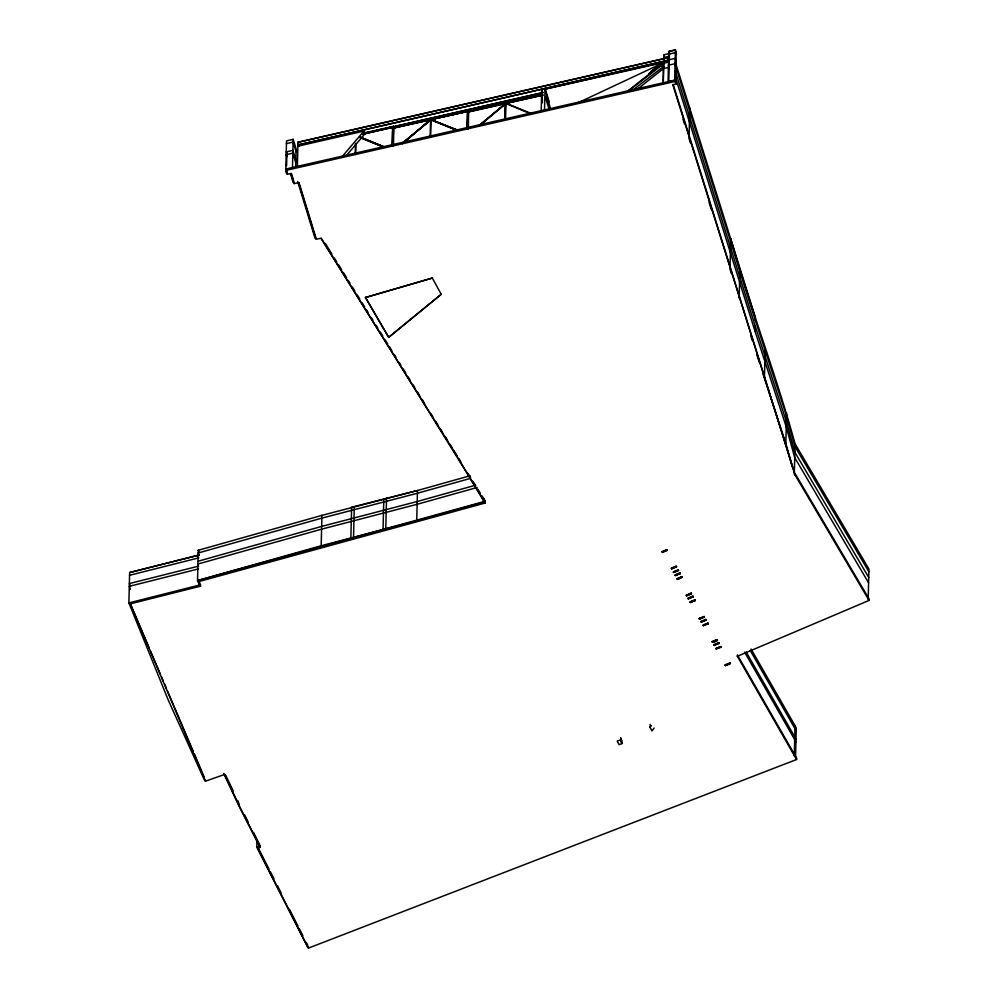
<?xml version="1.0" encoding="UTF-8"?>
<svg xmlns="http://www.w3.org/2000/svg" width="998" height="998" viewBox="0 0 998 998"><rect width="100%" height="100%" fill="white"/><g stroke="black" fill="none" stroke-linecap="round" stroke-linejoin="round"><path stroke-width="1.5" d="M204.503 780.162L168.375 700.346L128.892 602.917L129.628 572.528L198.876 555.1L129.628 572.578M796.566 759.515L737.36 656.31L737.385 654.925L796.604 758.131L796.566 759.515L308.457 948.1L257.696 848.238L260.328 847.252L239.083 805.473L224.6 774.473L205.401 781.222L129.815 602.592L149.338 648.338M199.637 585.102L197.529 580.611L198.278 550.235L199.326 552.518M198.427 581.672L198.465 580.287L485.34 501.233L485.09 503.042L198.427 581.672L200.536 586.163L129.79 603.977M200.536 586.163L200.573 584.778L128.892 602.917M205.401 781.222L205.438 779.837M237.774 801.818L237.811 800.433M307.559 947.04L256.798 847.177L256.985 839.592M257.696 848.238L257.733 846.853M260.328 847.252L260.353 845.867L256.798 847.177M485.315 502.618L321.144 238.16L315.954 239.333L298.589 182.609L294.136 183.595L290.967 173.465L287.312 174.301L286.102 168.961L675.609 79.952L676.37 83.894L672.789 84.705L795.219 475.285L869.083 600.409L737.36 656.31M286.601 165.656L286.937 152.008M287.312 174.301L286.102 168.961M292.464 168.175L293.163 139.308L286.513 140.88L285.777 171.219L286.414 173.24M294.136 183.595L294.173 182.21M295.658 167.165L296.107 148.914L293.163 139.308M297.354 167.227L297.866 146.182L363.933 131.087L364.831 133.957L346.007 156.012M669.271 59.942L297.903 144.984L669.271 60.117M298.514 144.386L298.477 146.344L297.965 142.203L669.346 57.348M308.457 948.1L308.494 946.715M321.181 545.744L321.93 515.367L417.476 490.48L416.74 520.869L321.181 545.744L197.529 580.611M355.226 154.478L355.438 143.537M355.75 154.353L355.962 143.413M350.884 537.697L351.62 507.308M353.541 536.974L354.278 506.585L417.476 490.529L469.958 475.796M365.455 297.529L432.346 278.043L441.216 294.298L388.709 337.386L365.455 297.529L432.346 278.043M392.152 145.197L392.601 126.971L363.983 133.433M383.057 529.165L383.793 498.788M392.326 145.783L392.701 130.576M392.713 142.826L392.925 133.919M392.725 145.82L393.075 133.595M393 145.596L393.474 126.297L363.272 133.121M393.249 145.758L393.474 126.297M388.709 337.386L365.455 297.404M393.462 144.81L393.686 127.519L467.65 111.427L393.873 128.093M385.777 528.503L386.513 498.127M430.138 136.813L430.562 119.772M430.662 136.689L431.086 119.648M441.216 294.298L388.721 337.262M467.064 127.557L467.476 110.853M467.289 128.929L467.575 114.458M467.551 128.193L467.775 119.286M467.7 128.318L467.875 118.862M467.937 128.879L468.349 110.167L363.347 133.969M468.149 128.73L468.349 110.167M468.336 128.692L468.573 111.402L542.351 94.723L542.176 102.32M418.237 520.445L484.217 501.982L484.292 498.95M484.991 502.693L485.016 501.308M485.09 503.042L485.128 501.657M505.013 118.887L505.387 103.48L505.063 119.136M505.587 119.024L505.961 103.53M541.19 111.527L541.727 89.259L542.45 91.554M542.351 102.894L542.425 99.862M544.496 110.778L545.045 88.51L549.187 101.746M621.966 743.572L620.082 740.005L617.213 741.127L619.097 744.695L621.966 743.572L622.041 740.628M663.096 83.645L663.969 55.327M663.346 81.25L663.595 63.223L669.234 61.938L668.573 59.868L675.209 58.346L676.008 60.903M654.089 728.066L651.968 730.935L650.072 727.367L650.147 724.336M668.785 51.409L668.061 81.861L674.673 80.289L675.409 49.9L668.81 51.522L675.409 49.9L676.22 52.532M668.785 81.574L669.521 51.235M667.038 549.586L662.086 551.62M667.375 550.197L662.323 552.031M675.484 82.871L676.207 52.445M667.375 550.484L667.151 549.786L662.086 551.906M676.232 566.103L671.292 568.136M676.582 566.714L671.517 568.548M678.39 569.958L673.326 571.792M678.503 570.17L673.55 572.203M679.987 572.84L675.047 574.885M680.337 573.451L675.272 575.285M676.569 567.001L676.345 566.303L671.392 568.623M677.081 578.528L677.417 579.426L682.37 577.106M689.057 136.951L689.755 108.121M680.324 573.738L680.1 573.052L675.147 575.372M682.021 576.782L677.068 578.815L682.021 576.495M682.358 577.393L682.133 576.694M686.287 595.045L686.612 595.943L691.452 593.423M692.949 596.105L688.009 598.139M693.286 596.717L688.233 598.551M694.982 599.761L690.042 601.794M695.319 600.372L690.267 602.206M691.215 593.299L686.275 595.332L691.227 593.012M693.286 597.004L693.061 596.305M695.319 600.646L695.095 599.96M704.301 616.477L699.236 618.311M704.413 616.677L699.573 619.209L699.349 618.511M705.91 619.371L700.958 621.405M706.247 619.983L701.195 621.804M707.944 623.014L702.991 625.047M708.281 623.625L703.228 625.459M706.247 620.257L706.023 619.571M708.281 623.912L708.056 623.226M717.138 639.531L712.198 641.564M712.185 641.851C721.878 636.699 715.591 643.361 712.31 641.776M718.859 642.625L713.919 644.658M719.209 643.236L714.144 645.07M721.018 646.479L715.953 648.313M721.13 646.692L716.177 648.725M719.196 643.523L718.984 642.837M730.025 267.489L730.736 238.672C750.284 307.671 776.157 374.724 795.069 443.885M730.099 662.797L725.159 664.83M730.324 663.208L725.484 665.728L725.272 665.03M739.156 298.115L739.568 281.436M739.643 278.405L739.867 269.298M868.584 582.782L794.732 457.658L786.237 426.87L755.012 331.236L755.137 325.872L675.122 70.646M868.859 571.729L794.994 446.605L786.499 415.829L755.274 320.183L755.349 317.426L675.334 62.188M765.167 347.978L764.418 378.367L763.021 373.988M792.3 466.902L785.825 443.449L786.574 413.06M794.321 474.225L795.069 443.848L868.921 569.01L868.185 599.349M795.219 475.285L673.288 84.818M794.283 756.022L795.019 725.646L796.267 728.066L795.556 756.883M869.083 600.409L869.108 599.025L795.256 473.9M650.072 727.367L651.494 725.459M342.127 156.624L363.933 131.087M402.132 143.313L430.699 119.648L402.581 143.587M402.194 143.487L430.749 119.822M402.518 143.413L430.699 119.648M479.364 125.212L506.111 103.218L479.414 125.386M479.801 125.486L505.574 103.53M627.168 91.567L663.795 62.562L663.645 61.402M658.044 66.205L650.671 71.844L663.633 62.013L545.02 89.121L550.597 109.181M627.929 91.205L663.77 63.772M632.869 90.02L663.707 66.417M637.685 88.997L663.47 68.588L669.097 67.303L668.448 65.219L675.072 63.71L675.871 66.267M648.8 73.69L663.795 62.562L545.02 89.121M457.87 130.202L430.837 119.623L457.932 130.376M577.293 103.131L663.795 62.562M667.25 550.272L662.423 552.518M676.457 566.789L671.629 569.035M678.266 570.045L673.438 572.278M673.55 572.478L678.603 570.656M680.212 573.538L675.384 575.771M682.245 577.193L677.417 579.426M686.499 595.744L691.564 593.91M692.936 596.392L688.109 598.625M693.173 596.792L688.333 599.037M694.982 600.035L690.142 602.281M695.207 600.447L690.366 602.692M699.236 618.598L704.176 616.552M699.461 618.997L704.513 617.163M705.898 619.646L701.07 621.891M706.122 620.057L701.295 622.29M707.931 623.301L703.103 625.546M703.216 625.746L708.156 623.713M712.422 642.263L717.475 640.429M718.859 642.912L714.032 645.145M719.084 643.323L714.256 645.556M720.893 646.567L716.065 648.8M716.177 648.999L721.23 647.178M725.147 665.117L730.212 663.283M725.371 665.516L730.436 663.695M198.278 550.272L321.93 515.367M198.003 561.275L321.655 526.408L417.214 501.52L475.697 485.153M197.941 564.045L321.581 529.177L417.139 504.289L477.119 487.498M469.896 478.553L417.414 493.249L321.855 518.124L198.203 552.992L199.263 555.237M351.62 507.358L354.278 506.635M129.565 575.297L198.814 557.857M198.614 566.14L129.366 583.568L130.526 586.437M198.54 568.91L129.291 586.337L130.451 589.207M286.451 143.6L293.1 142.065L296.032 151.684M663.807 54.815L669.433 53.493M668.722 54.179L675.347 52.657L676.145 55.214M663.732 57.535L669.371 56.25M297.965 142.377L669.334 57.522M364.17 133.358L543.024 92.477M658.231 66.155L662.772 65.12M364.158 133.532L543.024 92.652M656.709 66.679L662.772 65.294M286.064 170.346L675.571 81.337L676.37 83.894M362.124 134.431L393.175 127.233M393.075 127.981L541.714 94.398M393.474 127.969L468.062 111.115M467.95 111.863L542.937 94.985M468.411 112.013L542.987 95.159M506.111 103.218L531.348 113.51M505.712 103.493L531.011 113.959M430.837 119.623L457.471 130.488M430.887 119.785L456.123 130.089M360.552 137.175L385.802 147.467M360.615 137.35L384.455 147.068M360.153 137.45L383.993 147.18M360.216 137.624L384.055 147.355M457.196 456.573L321.069 238.435M325.273 243.387L331.847 253.966M334.305 257.933L336.763 261.9M338.409 264.545L341.69 269.834M343.337 272.479L346.618 277.768M348.265 280.413L349.899 283.058M352.369 287.025L354.826 290.992M357.284 294.959L359.754 298.926M362.212 302.893L364.682 306.86M366.316 309.505L367.963 312.149M371.244 317.439L372.89 320.084M376.171 325.373L377.805 328.018M380.275 331.985L382.733 335.952M385.203 339.919L387.661 343.886M389.307 346.531L391.765 350.498M394.222 354.465L395.869 357.109M399.15 362.386L400.797 365.031M403.254 368.998L405.724 372.965M408.182 376.932L409.829 379.577M413.11 384.866L414.744 387.511M417.214 391.478L419.671 395.445M422.142 399.412L424.599 403.379M431.161 413.958L432.808 416.603M436.089 421.892L437.735 424.537M440.193 428.504L442.663 432.471M445.12 436.438L447.578 440.405M450.048 444.372L452.506 448.339M454.152 450.984L457.433 456.273M459.08 458.918L460.714 461.563M468.099 473.464L470.569 477.431M473.027 481.398L475.497 485.365M477.955 489.332L480.412 493.299M482.059 495.944L485.34 501.233M457.995 457.895L484.217 501.982M868.722 577.418L794.857 452.294L786.362 421.505L755.137 325.872M751.082 649.062L795.019 725.696M750.234 650.471L796.204 730.785M746.18 652.031L795.992 739.056M744.57 652.118L795.93 741.826M620.694 737.971L621.28 738.982M620.569 737.984L621.43 739.493M244.597 814.879L248.028 821.616M253.504 832.394L259.667 844.52M259.43 846.192L238.185 804.425L223.702 773.413M258.432 848.25L269.011 869.046M270.421 871.828L273.951 878.764M277.469 885.688L280.999 892.624M289.457 909.265L297.915 925.919M299.325 928.689L302.856 935.625M306.374 942.561L307.783 945.331M225.298 774.448L233.195 790.865M198.465 580.287L200.049 583.655M298.589 144.373L299.038 145.82M150.548 651.195L160.304 674.062M161.526 676.918L163.36 681.21M164.583 684.067L166.404 688.358M167.627 691.215L193.238 751.245M194.46 754.101L204.216 776.98M238.248 801.656L239.121 804.101M298.327 146.157L297.903 144.81M764.905 379.839L785.825 443.449M750.833 336.089L752.243 340.455M756.921 355.039L759.266 362.324M286.888 153.904L286.251 151.883L292.901 150.349L295.832 159.954M286.825 156.674L286.189 154.653L292.826 153.118L295.77 162.736M675.272 64.957L755.274 320.183M674.997 75.998L755.012 331.236M682.981 119.211L684.379 123.665M689.019 138.46L690.416 142.914M709.042 202.257L711.362 209.667M549.96 108.957L546.018 96.369L545.943 99.126L549.012 108.919M297.965 142.203L299.051 145.646M291.453 173.527L293.711 180.763M299.063 182.671L315.992 237.961M315.056 238.285L297.691 181.549M290.505 173.852L293.163 182.559M729.987 269.011L731.297 273.39"/></g></svg>
